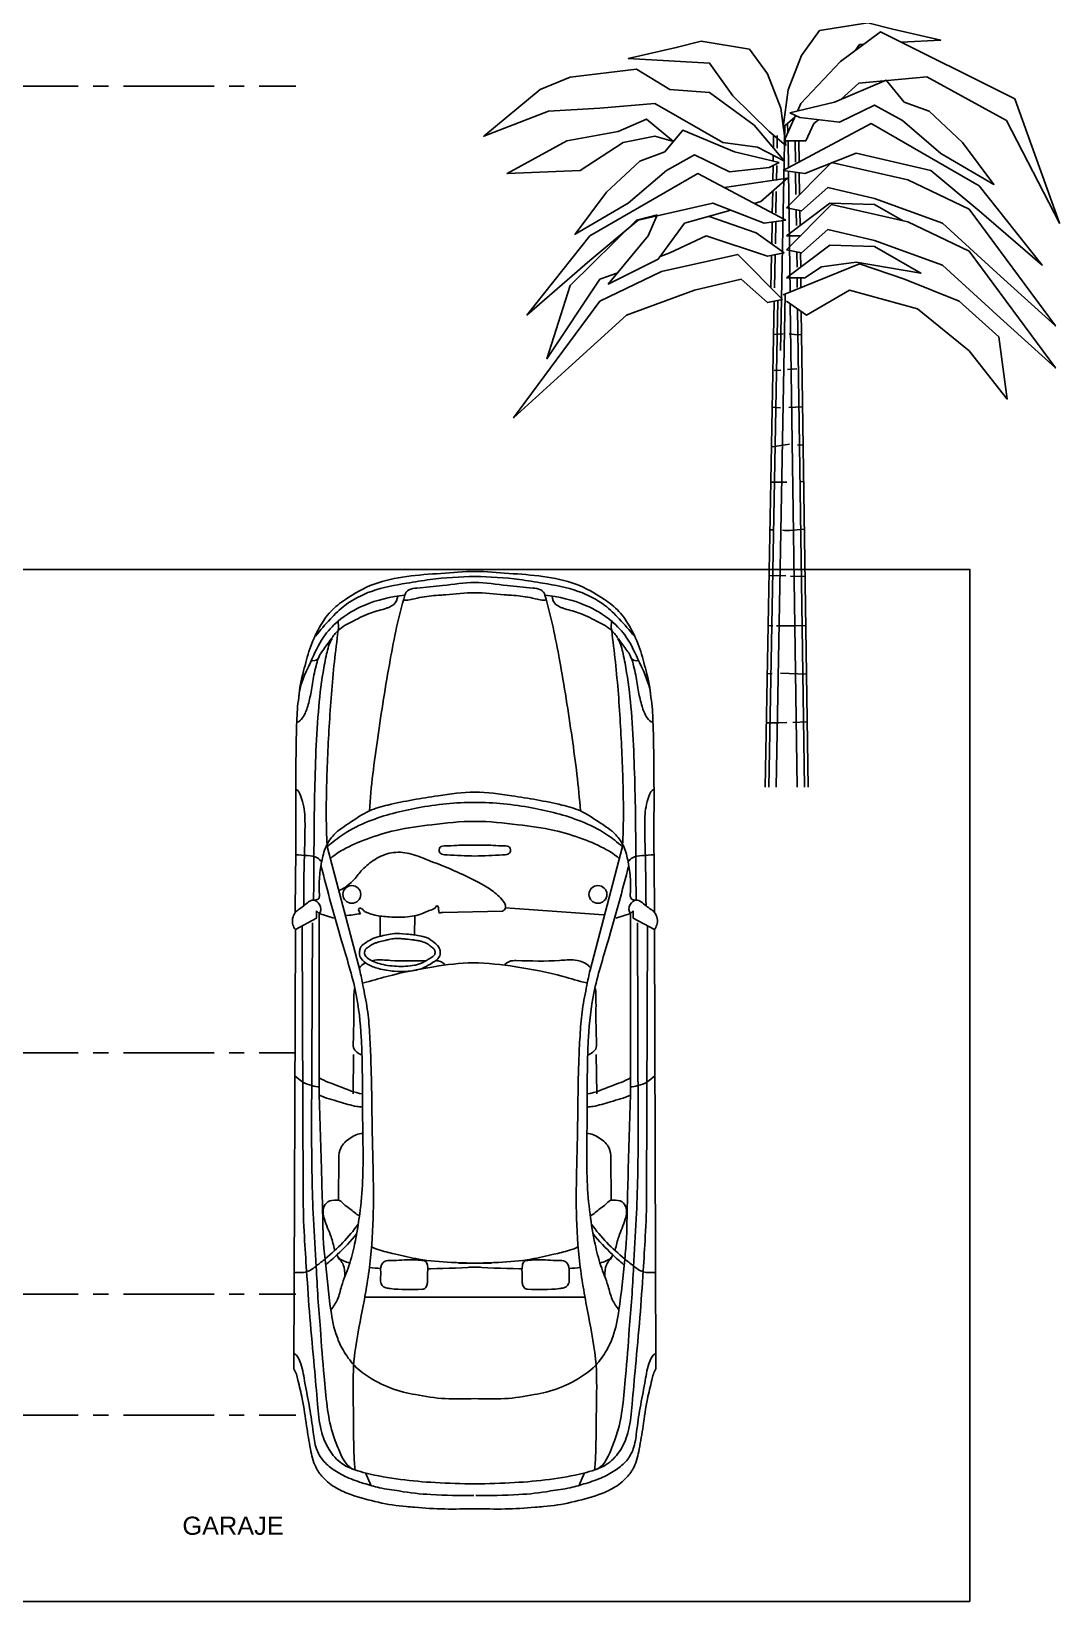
# Model space of a CAD drawing. Header units: metres. Extents: x 64.9 to 128.3, y 26.9 to 59.6.
# Drawn here: x 79.86 to 88.37, y 34.85 to 47.85 of the extents above; entities that cross this region are included whole.
import ezdxf

# ---------------------------------------------------------------- set-up
doc = ezdxf.new("R2010")
doc.units = ezdxf.units.M
doc.header["$MEASUREMENT"] = 0
doc.linetypes.add('CENTER2', pattern=[1.125, 0.75, -0.125, 0.125, -0.125])
doc.layers.add('diag cot', color=7, linetype='Continuous', lineweight=25)
doc.layers.add('SAGTA Autos', color=7, linetype='Continuous')
doc.styles.get("Standard").update_dxf_attribs({"font": 'arial.ttf'})

msp = doc.modelspace()

# ---------------------------------------------------------------- linework, layer by layer
at = {"color": 91}
for p, q in [((86.211, 47.205), (86.211, 47.188)), ((86.098, 47.064), (86.063, 45.205)), ((86.122, 47.085), (86.124, 47.009)), ((86.006, 46.986), (86.004, 46.88)), ((86.036, 46.985), (86.034, 46.88)), ((86.125, 46.94), (86.128, 46.717)), ((86.185, 46.939), (86.187, 46.764)), ((86.215, 46.94), (86.217, 46.765)), ((86.003, 46.82), (86.002, 46.771)), ((86.002, 46.735), (85.999, 46.612)), ((86.032, 46.735), (86.029, 46.612)), ((86.128, 46.689), (86.142, 45.688)), ((86.188, 46.675), (86.191, 46.494)), ((86.218, 46.676), (86.221, 46.495)), ((85.998, 46.522), (85.994, 46.342)), ((86.028, 46.521), (86.024, 46.342)), ((86.193, 46.363), (86.195, 46.238)), ((86.223, 46.363), (86.225, 46.238)), ((85.993, 46.266), (85.99, 46.086)), ((86.023, 46.266), (86.02, 46.086)), ((86.226, 46.154), (86.226, 46.152)), ((85.988, 45.992), (85.983, 45.723)), ((86.018, 45.991), (86.013, 45.722)), ((86.198, 46.014), (86.2, 45.894)), ((86.228, 46.014), (86.23, 45.894)), ((86.201, 45.806), (86.202, 45.724)), ((86.231, 45.806), (86.232, 45.724)), ((86.102, 45.671), (86.026, 41.589)), ((86.011, 45.611), (85.936, 41.589)), ((86.041, 45.618), (85.966, 41.589)), ((86.011, 45.605), (86.008, 45.47)), ((86.144, 45.591), (86.201, 41.589)), ((86.204, 45.548), (86.261, 41.589)), ((86.235, 45.527), (86.291, 41.589))]:
    msp.add_line(p, q, dxfattribs=at)
for points in [[(86.085, 47.053), (86.126, 47.362), (86.236, 47.646), (86.387, 47.852), (86.786, 47.916), (86.992, 47.865), (87.39, 47.774), (87.063, 47.756)], [(86.203, 47.186), (86.23, 47.249), (86.56, 47.597), (86.89, 47.842), (88.003, 47.288), (88.374, 46.257), (87.934, 47.107), (87.275, 47.468), (86.711, 47.417), (86.564, 47.284)], [(86.75, 47.738), (86.717, 47.736), (86.684, 47.689)], [(86.178, 47.132), (86.085, 47.053)], [(86.093, 46.94), (86.186, 47.15)], [(86.377, 47.114), (86.34, 47.082), (86.272, 46.94), (86.093, 46.94)], [(86.121, 46.63), (85.599, 46.553), (85.598, 46.553)], [(85.846, 46.421), (85.901, 46.437), (86.121, 46.63)], [(86.113, 46.154), (86.47, 46.424), (86.841, 46.412), (87.073, 46.279)], [(85.042, 46.327), (84.87, 46.282), (84.321, 45.741), (84.128, 45.136), (84.568, 45.793), (84.715, 45.848)], [(85.038, 46.318), (84.967, 46.153), (84.637, 45.754), (85.049, 45.96), (85.269, 46.257), (85.652, 46.366)], [(86.093, 46.012), (85.86, 46.179), (85.472, 46.314)], [(85.065, 45.981), (85.145, 46.012), (85.448, 46.153), (85.956, 45.986), (86.093, 46.012)], [(86.228, 46.154), (86.113, 46.154)], [(86.085, 45.664), (86.718, 45.922), (87.089, 45.793), (87.542, 45.613), (87.872, 45.316), (87.94, 44.801), (87.624, 45.201), (87.198, 45.548), (86.635, 45.703), (86.278, 45.497), (86.113, 45.613)], [(86.008, 45.337), (86.084, 45.343)], [(86.134, 45.342), (86.179, 45.337), (86.241, 45.334)], [(86.011, 45.037), (86.066, 45.041)], [(86.121, 45.046), (86.197, 45.053)], [(85.996, 44.734), (86.063, 44.73)], [(86.133, 44.731), (86.241, 44.737)], [(85.993, 44.407), (86.136, 44.428)], [(86.203, 44.424), (86.255, 44.42)], [(86.116, 44.113), (86.089, 44.113), (85.983, 44.113)], [(86.255, 44.119), (86.231, 44.117)], [(86.01, 43.719), (85.978, 43.72), (85.975, 43.72)], [(86.26, 43.726), (86.14, 43.715), (86.095, 43.715), (86.079, 43.716)], [(85.968, 43.338), (86.029, 43.342), (86.108, 43.338)], [(86.146, 43.336), (86.266, 43.334)], [(85.961, 42.927), (85.983, 42.925), (85.999, 42.925)], [(86.029, 42.925), (86.18, 42.925), (86.272, 42.928)], [(85.953, 42.527), (85.994, 42.529)], [(86.064, 42.532), (86.278, 42.524)], [(85.946, 42.121), (86.049, 42.121), (86.115, 42.123)], [(86.165, 42.125), (86.283, 42.129)]]:
    msp.add_lwpolyline(points, dxfattribs=at)
for points in [[(86.107, 46.901), (86.066, 47.21), (85.956, 47.493), (85.805, 47.699), (85.406, 47.764), (85.2, 47.712), (84.802, 47.622), (85.475, 47.583), (85.667, 47.313), (85.97, 47.017)], [(86.096, 46.772), (85.846, 47.068), (85.475, 47.339), (85.145, 47.364), (84.87, 47.532), (84.321, 47.467), (84.073, 47.364), (83.606, 46.978), (84.142, 47.184), (84.568, 47.21), (85.022, 47.248), (85.585, 46.926), (85.873, 46.888)], [(86.14, 47.171), (86.511, 47.261), (86.937, 47.442), (87.088, 47.261), (87.294, 47.184), (87.569, 46.926), (87.83, 46.579), (87.39, 46.836), (87.074, 47.107), (86.841, 47.236), (86.552, 47.094), (86.223, 47.133)], [(85.176, 46.935), (84.953, 47.12), (84.719, 47.017), (84.293, 46.939), (83.799, 46.669), (84.403, 46.695), (84.76, 46.926), (85.022, 46.978)], [(86.085, 46.695), (86.814, 47.082), (87.707, 46.566), (88.229, 45.909), (87.707, 46.36), (87.308, 46.695), (86.69, 46.837), (86.264, 46.669)], [(86.052, 46.759), (85.681, 46.849), (85.255, 47.029), (85.104, 46.849), (84.898, 46.772), (84.623, 46.514), (84.362, 46.166), (84.802, 46.424), (85.118, 46.695), (85.351, 46.823), (85.64, 46.682), (85.97, 46.72)], [(86.107, 46.283), (85.378, 46.669), (84.485, 46.154), (83.963, 45.497), (84.485, 45.948), (84.884, 46.283), (85.502, 46.424), (85.928, 46.257)], [(86.113, 46.386), (86.484, 46.759), (87.116, 46.618), (87.624, 46.373), (88.339, 45.407), (87.885, 45.819), (87.405, 46.257), (86.841, 46.463), (86.456, 46.553), (86.237, 46.36)], [(86.113, 46.038), (86.484, 46.412), (87.116, 46.27), (87.624, 46.025), (88.339, 45.059), (87.885, 45.471), (87.405, 45.909), (86.841, 46.115), (86.456, 46.205), (86.237, 46.012)], [(86.113, 45.806), (86.47, 46.077), (86.841, 46.064), (87.226, 45.845), (86.69, 45.935), (86.402, 45.896), (86.264, 45.806)], [(86.079, 45.626), (85.708, 45.999), (85.076, 45.858), (84.568, 45.613), (83.853, 44.647), (84.307, 45.059), (84.788, 45.497), (85.351, 45.703), (85.736, 45.793), (85.956, 45.6)]]:
    msp.add_lwpolyline(points, close=True, dxfattribs=at)
for points in [[(79.625, 43.391), (87.631, 43.391), (87.631, 34.847)], [(78.86, 34.847), (87.631, 34.847)]]:
    msp.add_lwpolyline(points)
at = {"layer": 'diag cot', "color": 4, "linetype": 'CENTER2'}
for points in [[(64.872, 47.391), (82.048, 47.391)], [(64.872, 43.391), (82.048, 43.391)], [(64.872, 39.391), (82.048, 39.391)], [(64.872, 37.391), (82.048, 37.391)], [(64.872, 36.391), (82.048, 36.391)]]:
    msp.add_lwpolyline(points, dxfattribs=at)
at = {"layer": 'SAGTA Autos', "color": 2}
for p, q in [((82.31, 41.097), (82.578, 40.073)), ((84.753, 41.097), (84.486, 40.073)), ((82.22, 40.565), (82.22, 40.505)), ((82.243, 40.542), (82.22, 40.565)), ((83.762, 40.563), (83.266, 40.552)), ((84.597, 40.532), (83.786, 40.59)), ((84.821, 40.542), (84.844, 40.565)), ((84.844, 40.565), (84.844, 40.505)), ((82.22, 40.505), (82.046, 40.411)), ((82.103, 40.436), (82.11, 38.214)), ((82.186, 40.467), (82.18, 38.714)), ((82.243, 40.542), (82.243, 39.046)), ((82.365, 40.505), (82.243, 40.542)), ((82.749, 40.356), (82.749, 40.523)), ((83.033, 40.366), (83.036, 40.523)), ((84.699, 40.505), (84.821, 40.542)), ((84.821, 40.542), (84.821, 39.046)), ((84.844, 40.505), (85.018, 40.411)), ((84.878, 40.467), (84.884, 38.714)), ((84.96, 40.436), (84.954, 38.214)), ((82.046, 40.411), (82.033, 36.774)), ((85.018, 40.411), (85.03, 36.774)), ((82.527, 39.377), (82.523, 39.051)), ((84.537, 39.377), (84.541, 39.051)), ((82.243, 39.046), (82.262, 38.426)), ((84.821, 39.046), (84.802, 38.426)), ((82.402, 38.175), (82.405, 38.519)), ((84.661, 38.175), (84.659, 38.519)), ((82.619, 37.366), (83.584, 37.366)), ((84.445, 37.366), (83.479, 37.366)), ((82.625, 35.912), (82.672, 35.805)), ((84.439, 35.912), (84.392, 35.805))]:
    msp.add_line(p, q, dxfattribs=at)
for centre in [(82.513, 40.701), (84.551, 40.701)]:
    msp.add_ellipse(centre, major_axis=(0.0742, 0), ratio=0.983266, start_param=4.712389, end_param=10.995574, dxfattribs=at)
for points, knots in [([(83.532, 43.375), (83.438, 43.375), (83.16, 43.349), (82.777, 43.331), (82.489, 43.167), (82.329, 43.048), (82.235, 42.902), (82.16, 42.736), (82.111, 42.54), (82.076, 42.405), (82.075, 42.33)], [0, 0, 0, 0, 0.16039, 0.479033, 0.632967, 0.722015, 0.817474, 0.927562, 1.03733, 1.167094, 1.167094, 1.167094, 1.167094]), ([(82.211, 42.838), (82.252, 42.887), (82.327, 42.977), (82.472, 43.118), (82.688, 43.229), (82.934, 43.272), (83.219, 43.319), (83.408, 43.332), (83.532, 43.332)], [0, 0, 0, 0, 0.1095129, 0.2035347, 0.3452507, 0.5161382, 0.6275464, 0.8383798, 0.8383798, 0.8383798, 0.8383798]), ([(83.532, 43.375), (83.626, 43.375), (83.904, 43.349), (84.287, 43.331), (84.575, 43.167), (84.735, 43.048), (84.828, 42.902), (84.903, 42.736), (84.952, 42.54), (84.987, 42.405), (84.989, 42.33)], [0, 0, 0, 0, 0.16039, 0.479033, 0.632967, 0.722015, 0.817474, 0.927562, 1.03733, 1.167094, 1.167094, 1.167094, 1.167094]), ([(84.853, 42.838), (84.812, 42.887), (84.736, 42.977), (84.592, 43.118), (84.376, 43.229), (84.13, 43.272), (83.845, 43.319), (83.655, 43.332), (83.532, 43.332)], [0, 0, 0, 0, 0.1095129, 0.2035347, 0.3452507, 0.5161382, 0.6275464, 0.8383798, 0.8383798, 0.8383798, 0.8383798]), ([(82.075, 42.33), (82.077, 42.432), (82.163, 42.6), (82.257, 42.821), (82.411, 42.986), (82.637, 43.121), (82.837, 43.165), (82.952, 43.179)], [0, 0, 0, 0, 0.1772572, 0.3124951, 0.4151678, 0.5597243, 0.7575412, 0.7575412, 0.7575412, 0.7575412]), ([(82.177, 42.637), (82.195, 42.634), (82.232, 42.637), (82.246, 42.684), (82.286, 42.739), (82.336, 42.808), (82.407, 42.906), (82.531, 42.966), (82.661, 43.036), (82.768, 43.058), (82.829, 43.081), (82.873, 43.104), (82.89, 43.145), (82.893, 43.17)], [0, 0, 0, 0, 0.0304541, 0.0502818, 0.0786089, 0.1479133, 0.1986294, 0.2831705, 0.3780326, 0.4523267, 0.4667809, 0.4902599, 0.5347198, 0.5347198, 0.5347198, 0.5347198]), ([(82.952, 43.179), (82.9, 43.003), (82.82, 42.609), (82.727, 42.013), (82.672, 41.595), (82.658, 41.393)], [0, 0, 0, 0, 0.317374, 0.69576, 1.04714, 1.04714, 1.04714, 1.04714]), ([(82.944, 43.141), (82.947, 43.135), (82.978, 43.136), (83.022, 43.146), (83.119, 43.17), (83.211, 43.176), (83.357, 43.187), (83.451, 43.198), (83.532, 43.198)], [0, 0, 0, 0, 0.0114788, 0.0403472, 0.0875838, 0.1755608, 0.1991501, 0.3369659, 0.3369659, 0.3369659, 0.3369659]), ([(82.952, 43.179), (82.955, 43.197), (82.988, 43.231), (83.101, 43.243), (83.283, 43.257), (83.443, 43.283), (83.532, 43.283)], [0, 0, 0, 0, 0.0314754, 0.0702057, 0.1915753, 0.3439346, 0.3439346, 0.3439346, 0.3439346]), ([(84.112, 43.179), (84.109, 43.197), (84.075, 43.231), (83.962, 43.243), (83.781, 43.257), (83.621, 43.283), (83.532, 43.283)], [0, 0, 0, 0, 0.0314754, 0.0702057, 0.1915753, 0.3439346, 0.3439346, 0.3439346, 0.3439346]), ([(84.119, 43.141), (84.117, 43.135), (84.085, 43.136), (84.042, 43.146), (83.944, 43.17), (83.853, 43.176), (83.707, 43.187), (83.613, 43.198), (83.532, 43.198)], [0, 0, 0, 0, 0.0114788, 0.0403472, 0.0875838, 0.1755608, 0.1991501, 0.3369659, 0.3369659, 0.3369659, 0.3369659]), ([(84.112, 43.179), (84.163, 43.003), (84.244, 42.609), (84.337, 42.013), (84.392, 41.595), (84.406, 41.393)], [0, 0, 0, 0, 0.317374, 0.69576, 1.04714, 1.04714, 1.04714, 1.04714]), ([(84.989, 42.33), (84.987, 42.432), (84.9, 42.6), (84.807, 42.821), (84.652, 42.986), (84.426, 43.121), (84.227, 43.165), (84.112, 43.179)], [0, 0, 0, 0, 0.1772572, 0.3124951, 0.4151678, 0.5597243, 0.7575412, 0.7575412, 0.7575412, 0.7575412]), ([(84.887, 42.637), (84.869, 42.634), (84.832, 42.637), (84.817, 42.684), (84.778, 42.739), (84.727, 42.808), (84.657, 42.906), (84.532, 42.966), (84.402, 43.036), (84.295, 43.058), (84.234, 43.081), (84.19, 43.104), (84.173, 43.145), (84.171, 43.17)], [0, 0, 0, 0, 0.0304541, 0.0502818, 0.0786089, 0.1479133, 0.1986294, 0.2831705, 0.3780326, 0.4523267, 0.4667809, 0.4902599, 0.5347198, 0.5347198, 0.5347198, 0.5347198]), ([(82.349, 42.816), (82.324, 42.779), (82.301, 42.683), (82.263, 42.483), (82.231, 42.199), (82.213, 41.844), (82.202, 41.444), (82.199, 41.047), (82.198, 40.773), (82.196, 40.653)], [0, 0, 0, 0, 0.076148, 0.165903, 0.355672, 0.569871, 0.782325, 1.050047, 1.257936, 1.257936, 1.257936, 1.257936]), ([(82.31, 41.097), (82.299, 41.252), (82.301, 41.584), (82.323, 42.094), (82.356, 42.535), (82.389, 42.799), (82.399, 42.886)], [0, 0, 0, 0, 0.269375, 0.574535, 0.885339, 1.036319, 1.036319, 1.036319, 1.036319]), ([(84.753, 41.097), (84.764, 41.252), (84.762, 41.584), (84.741, 42.094), (84.708, 42.535), (84.675, 42.799), (84.665, 42.886)], [0, 0, 0, 0, 0.269375, 0.574535, 0.885339, 1.036319, 1.036319, 1.036319, 1.036319]), ([(84.715, 42.816), (84.74, 42.779), (84.763, 42.683), (84.8, 42.483), (84.833, 42.199), (84.85, 41.844), (84.862, 41.444), (84.865, 41.047), (84.866, 40.773), (84.867, 40.653)], [0, 0, 0, 0, 0.076148, 0.165903, 0.355672, 0.569871, 0.782325, 1.050047, 1.257936, 1.257936, 1.257936, 1.257936]), ([(82.056, 42.126), (82.076, 42.129), (82.12, 42.174), (82.151, 42.263), (82.179, 42.383), (82.194, 42.496), (82.215, 42.588), (82.228, 42.634), (82.233, 42.654)], [0, 0, 0, 0, 0.034703, 0.0959761, 0.1659336, 0.2471559, 0.2929944, 0.3295918, 0.3295918, 0.3295918, 0.3295918]), ([(85.007, 42.126), (84.987, 42.129), (84.944, 42.174), (84.913, 42.263), (84.884, 42.383), (84.87, 42.496), (84.848, 42.588), (84.836, 42.634), (84.83, 42.654)], [0, 0, 0, 0, 0.034703, 0.0959761, 0.1659336, 0.2471559, 0.2929944, 0.3295918, 0.3295918, 0.3295918, 0.3295918]), ([(82.075, 42.33), (82.062, 42.265), (82.052, 42.012), (82.047, 41.578), (82.051, 41.05), (82.045, 40.709), (82.044, 40.55)], [0, 0, 0, 0, 0.114897, 0.437061, 0.754269, 1.029686, 1.029686, 1.029686, 1.029686]), ([(84.989, 42.33), (85.002, 42.265), (85.012, 42.012), (85.017, 41.578), (85.013, 41.05), (85.019, 40.709), (85.02, 40.55)], [0, 0, 0, 0, 0.114897, 0.437061, 0.754269, 1.029686, 1.029686, 1.029686, 1.029686]), ([(82.052, 41.571), (82.071, 41.562), (82.095, 41.506), (82.124, 41.406), (82.127, 41.235), (82.117, 40.963), (82.115, 40.744), (82.115, 40.606)], [0, 0, 0, 0, 0.0364992, 0.0923739, 0.1867837, 0.3273982, 0.5667068, 0.5667068, 0.5667068, 0.5667068]), ([(82.244, 40.686), (82.244, 40.733), (82.24, 40.829), (82.26, 40.967), (82.291, 41.095), (82.369, 41.215), (82.506, 41.298), (82.646, 41.399), (82.897, 41.465), (83.188, 41.514), (83.43, 41.548), (83.532, 41.548)], [0, 0, 0, 0, 0.082256, 0.165174, 0.241383, 0.30939, 0.405348, 0.511507, 0.603349, 0.843635, 1.017671, 1.017671, 1.017671, 1.017671]), ([(84.819, 40.686), (84.819, 40.733), (84.824, 40.829), (84.804, 40.967), (84.773, 41.095), (84.694, 41.215), (84.558, 41.298), (84.418, 41.399), (84.167, 41.465), (83.876, 41.514), (83.634, 41.548), (83.532, 41.548)], [0, 0, 0, 0, 0.082256, 0.165174, 0.241383, 0.30939, 0.405348, 0.511507, 0.603349, 0.843635, 1.017671, 1.017671, 1.017671, 1.017671]), ([(85.012, 41.571), (84.992, 41.562), (84.969, 41.506), (84.94, 41.406), (84.937, 41.235), (84.946, 40.963), (84.948, 40.744), (84.949, 40.606)], [0, 0, 0, 0, 0.0364992, 0.0923739, 0.1867837, 0.3273982, 0.5667068, 0.5667068, 0.5667068, 0.5667068]), ([(82.31, 41.097), (82.352, 41.133), (82.458, 41.217), (82.707, 41.339), (83.075, 41.431), (83.374, 41.463), (83.532, 41.463)], [0, 0, 0, 0, 0.0947759, 0.2311242, 0.4700259, 0.7400315, 0.7400315, 0.7400315, 0.7400315]), ([(84.753, 41.097), (84.712, 41.133), (84.606, 41.217), (84.357, 41.339), (83.988, 41.431), (83.69, 41.463), (83.532, 41.463)], [0, 0, 0, 0, 0.0947759, 0.2311242, 0.4700259, 0.7400315, 0.7400315, 0.7400315, 0.7400315]), ([(82.339, 41.001), (82.37, 41.028), (82.465, 41.09), (82.646, 41.167), (82.891, 41.243), (83.193, 41.281), (83.412, 41.306), (83.532, 41.306)], [0, 0, 0, 0, 0.0708922, 0.1925846, 0.3348457, 0.5072814, 0.7109928, 0.7109928, 0.7109928, 0.7109928]), ([(84.725, 41.001), (84.693, 41.028), (84.598, 41.09), (84.418, 41.167), (84.173, 41.243), (83.871, 41.281), (83.651, 41.306), (83.532, 41.306)], [0, 0, 0, 0, 0.0708922, 0.1925846, 0.3348457, 0.5072814, 0.7109928, 0.7109928, 0.7109928, 0.7109928]), ([(83.532, 41.108), (83.482, 41.108), (83.398, 41.111), (83.309, 41.101), (83.245, 41.103), (83.235, 41.072), (83.236, 41.048), (83.264, 41.029), (83.364, 41.025), (83.455, 41.021), (83.532, 41.018)], [0, 0, 0, 0, 0.0857277, 0.1381048, 0.1641986, 0.1769751, 0.1890325, 0.2028129, 0.2286049, 0.3592554, 0.3592554, 0.3592554, 0.3592554]), ([(83.532, 41.108), (83.582, 41.108), (83.666, 41.111), (83.755, 41.101), (83.819, 41.103), (83.828, 41.072), (83.827, 41.048), (83.8, 41.029), (83.699, 41.025), (83.608, 41.021), (83.532, 41.018)], [0, 0, 0, 0, 0.0857277, 0.1381048, 0.1641986, 0.1769751, 0.1890325, 0.2028129, 0.2286049, 0.3592554, 0.3592554, 0.3592554, 0.3592554]), ([(82.047, 41.029), (82.08, 41.028), (82.139, 41.023), (82.222, 41.017), (82.252, 40.983), (82.263, 40.97)], [0, 0, 0, 0, 1.462159, 2.651105, 3.386321, 3.386321, 3.386321, 3.386321]), ([(83.762, 40.563), (83.773, 40.568), (83.802, 40.603), (83.742, 40.679), (83.668, 40.741), (83.54, 40.815), (83.36, 40.901), (83.16, 40.979), (82.975, 41.052), (82.82, 41.053), (82.691, 40.988), (82.592, 40.905), (82.531, 40.816), (82.467, 40.764), (82.424, 40.738), (82.405, 40.733)], [0, 0, 0, 0, 0.527288, 1.647451, 3.487558, 5.099073, 7.968657, 12.238313, 14.475187, 16.613757, 18.744202, 20.639343, 22.223389, 23.452731, 24.286529, 24.286529, 24.286529, 24.286529]), ([(85.017, 41.029), (84.984, 41.028), (84.925, 41.023), (84.841, 41.017), (84.812, 40.983), (84.801, 40.97)], [0, 0, 0, 0, 1.462159, 2.651105, 3.386321, 3.386321, 3.386321, 3.386321]), ([(82.339, 37.26), (82.36, 37.288), (82.403, 37.349), (82.429, 37.481), (82.495, 37.628), (82.543, 37.828), (82.583, 38.062), (82.613, 38.417), (82.599, 38.833), (82.602, 39.23), (82.592, 39.569), (82.555, 39.914), (82.403, 40.38), (82.312, 40.733), (82.257, 40.941)], [0, 0, 0, 0, 0.05975, 0.126928, 0.230034, 0.336675, 0.482225, 0.641324, 0.954906, 1.203173, 1.330375, 1.542773, 1.802261, 2.175545, 2.175545, 2.175545, 2.175545]), ([(84.725, 37.26), (84.704, 37.288), (84.661, 37.349), (84.634, 37.481), (84.569, 37.628), (84.52, 37.828), (84.481, 38.062), (84.451, 38.417), (84.465, 38.833), (84.461, 39.23), (84.472, 39.569), (84.509, 39.914), (84.66, 40.38), (84.752, 40.733), (84.807, 40.941)], [0, 0, 0, 0, 0.05975, 0.126928, 0.230034, 0.336675, 0.482225, 0.641324, 0.954906, 1.203173, 1.330375, 1.542773, 1.802261, 2.175545, 2.175545, 2.175545, 2.175545]), ([(82.196, 40.653), (82.209, 40.655), (82.237, 40.653), (82.243, 40.678), (82.244, 40.686)], [0, 0, 0, 0, 0.02274132, 0.03717479, 0.03717479, 0.03717479, 0.03717479]), ([(84.867, 40.653), (84.854, 40.655), (84.827, 40.653), (84.821, 40.678), (84.819, 40.686)], [0, 0, 0, 0, 0.02274132, 0.03717479, 0.03717479, 0.03717479, 0.03717479]), ([(82.046, 40.411), (82.037, 40.422), (82.011, 40.464), (82.031, 40.559), (82.117, 40.599), (82.185, 40.675), (82.257, 40.618), (82.261, 40.56), (82.243, 40.542)], [0, 0, 0, 0, 0.024864, 0.0846267, 0.1362471, 0.1900683, 0.2245199, 0.2681841, 0.2681841, 0.2681841, 0.2681841]), ([(82.585, 40.54), (82.581, 40.547), (82.572, 40.558), (82.566, 40.586), (82.582, 40.588), (82.593, 40.585), (82.605, 40.575), (82.619, 40.558), (82.654, 40.543), (82.722, 40.524), (82.839, 40.511), (82.961, 40.511), (83.078, 40.531), (83.148, 40.569), (83.205, 40.582), (83.217, 40.611), (83.226, 40.601), (83.232, 40.591), (83.23, 40.576), (83.234, 40.563), (83.23, 40.542), (83.255, 40.551), (83.266, 40.552)], [0, 0, 0, 0, 0.0138597, 0.0278304, 0.0329137, 0.0379971, 0.0465756, 0.0592704, 0.0762214, 0.1105991, 0.1789801, 0.2766959, 0.3173629, 0.3800771, 0.4110544, 0.4160421, 0.4210284, 0.4277212, 0.4387433, 0.4448131, 0.4508005, 0.4694463, 0.4694463, 0.4694463, 0.4694463]), ([(85.018, 40.411), (85.026, 40.422), (85.053, 40.464), (85.033, 40.559), (84.947, 40.599), (84.879, 40.675), (84.806, 40.618), (84.803, 40.56), (84.821, 40.542)], [0, 0, 0, 0, 0.024864, 0.0846267, 0.1362471, 0.1900683, 0.2245199, 0.2681841, 0.2681841, 0.2681841, 0.2681841]), ([(83.033, 40.366), (83.01, 40.37), (83.136, 40.35), (83.171, 40.321), (83.232, 40.276), (83.249, 40.225), (83.239, 40.171), (83.177, 40.134), (83.098, 40.082), (82.985, 40.062), (82.859, 40.063), (82.744, 40.08), (82.649, 40.116), (82.591, 40.16), (82.572, 40.208), (82.579, 40.244), (82.591, 40.276), (82.627, 40.301), (82.689, 40.344), (82.827, 40.37), (82.881, 40.386), (83.055, 40.362), (83.033, 40.366)], [0, 0, 0, 0, 0.03969, 0.089634, 0.13125, 0.1542862, 0.1797268, 0.2207266, 0.2680991, 0.3447665, 0.4095645, 0.4843001, 0.541515, 0.5817687, 0.6060665, 0.6262474, 0.6436722, 0.6634686, 0.6988791, 0.7758465, 0.8696394, 0.907731, 0.907731, 0.907731, 0.907731]), ([(83.037, 40.323), (83.043, 40.322), (83.051, 40.32), (83.069, 40.317), (83.079, 40.315), (83.105, 40.308), (83.116, 40.305), (83.132, 40.297), (83.137, 40.294), (83.147, 40.287), (83.15, 40.285), (83.163, 40.274), (83.174, 40.267), (83.187, 40.255), (83.191, 40.251), (83.196, 40.243), (83.198, 40.24), (83.201, 40.233), (83.202, 40.23), (83.203, 40.22), (83.203, 40.213), (83.201, 40.206), (83.2, 40.204), (83.198, 40.2), (83.195, 40.197), (83.186, 40.189), (83.18, 40.185), (83.166, 40.175), (83.157, 40.17), (83.141, 40.16), (83.133, 40.155), (83.115, 40.144), (83.106, 40.139), (83.086, 40.13), (83.076, 40.126), (83.055, 40.119), (83.043, 40.117), (83.008, 40.11), (82.983, 40.107), (82.934, 40.105), (82.909, 40.105), (82.834, 40.109), (82.784, 40.115), (82.72, 40.134), (82.702, 40.14), (82.676, 40.153), (82.667, 40.158), (82.65, 40.168), (82.643, 40.174), (82.631, 40.185), (82.627, 40.19), (82.621, 40.201), (82.618, 40.206), (82.617, 40.213), (82.617, 40.214), (82.618, 40.22), (82.618, 40.223), (82.621, 40.232), (82.622, 40.237), (82.624, 40.244), (82.626, 40.246), (82.627, 40.248), (82.627, 40.248), (82.628, 40.25), (82.629, 40.251), (82.634, 40.254), (82.637, 40.257), (82.646, 40.263), (82.65, 40.266), (82.658, 40.271), (82.662, 40.274), (82.673, 40.281), (82.68, 40.285), (82.695, 40.293), (82.702, 40.296), (82.718, 40.302), (82.727, 40.305), (82.754, 40.313), (82.772, 40.317), (82.8, 40.323), (82.811, 40.325), (82.829, 40.329), (82.837, 40.331), (82.859, 40.335), (82.873, 40.336), (82.905, 40.336), (82.915, 40.335), (82.935, 40.334), (82.945, 40.333), (82.979, 40.33), (83.008, 40.326), (83.027, 40.324), (83.03, 40.324), (83.033, 40.323), (83.034, 40.323), (83.036, 40.323), (83.036, 40.323), (83.037, 40.323)], [0.497033, 0.497033, 0.497033, 0.497033, 0.723444, 0.723444, 0.974636, 0.974636, 1.50964, 1.50964, 2.044645, 2.044645, 2.271061, 2.271061, 2.862376, 2.862376, 3.217654, 3.217654, 3.537253, 3.537253, 3.856852, 3.856852, 4.368613, 4.368613, 4.584627, 4.584627, 4.99269, 4.99269, 5.400753, 5.400753, 5.808816, 5.808816, 6.216879, 6.216879, 6.778716, 6.778716, 7.350371, 7.350371, 7.922025, 7.922025, 9.065335, 9.065335, 10.208644, 10.208644, 12.495263, 12.495263, 13.409896, 13.409896, 13.929088, 13.929088, 14.44828, 14.44828, 14.909885, 14.909885, 15.371489, 15.371489, 15.62524, 15.62524, 15.87899, 15.87899, 16.120875, 16.120875, 16.36276, 16.36276, 16.51635, 16.51635, 16.669941, 16.669941, 16.921521, 16.921521, 17.136676, 17.136676, 17.351831, 17.351831, 17.782142, 17.782142, 18.204974, 18.204974, 18.627807, 18.627807, 19.473473, 19.473473, 19.978923, 19.978923, 20.484372, 20.484372, 21.475119, 21.475119, 21.859144, 21.859144, 22.162884, 22.162884, 22.770362, 22.770362, 22.900493, 22.900493, 22.951221, 22.951221, 22.964298, 22.964298, 22.964298, 22.964298]), ([(82.578, 40.073), (82.589, 40.032), (82.608, 39.924), (82.646, 39.753), (82.661, 39.55), (82.678, 39.192), (82.679, 38.698), (82.7, 38.13), (82.671, 37.64), (82.594, 37.221), (82.514, 36.822), (82.53, 36.408), (82.526, 36.118), (82.538, 35.951), (82.539, 35.938)], [0, 0, 0, 0, 0.073325, 0.188896, 0.303039, 0.425821, 0.811242, 1.159737, 1.41058, 1.660623, 1.899627, 2.11145, 2.377727, 2.401703, 2.401703, 2.401703, 2.401703]), ([(82.576, 40.092), (82.586, 40.109), (82.604, 40.123), (82.624, 40.133), (82.626, 40.134)], [0, 0, 0, 0, 0.8429982, 0.9626806, 0.9626806, 0.9626806, 0.9626806]), ([(82.609, 39.969), (82.673, 39.985), (82.865, 40.043), (83.167, 40.102), (83.408, 40.134), (83.516, 40.134)], [0, 0, 0, 0, 0.1139079, 0.3411539, 0.5260188, 0.5260188, 0.5260188, 0.5260188]), ([(82.677, 40.152), (82.686, 40.154), (82.737, 40.163), (82.889, 40.147), (83.027, 40.15), (83.127, 40.152)], [1.749253, 1.749253, 1.749253, 1.749253, 2.122875, 3.997599, 8.307432, 8.307432, 8.307432, 8.307432]), ([(83.207, 40.153), (83.221, 40.152), (83.251, 40.15), (83.274, 40.129), (83.286, 40.116)], [9.436432, 9.436432, 9.436432, 9.436432, 10.012722, 10.751336, 10.751336, 10.751336, 10.751336]), ([(84.455, 39.969), (84.39, 39.985), (84.199, 40.043), (83.886, 40.105), (83.635, 40.134), (83.516, 40.134)], [0, 0, 0, 0, 0.1139079, 0.3411539, 0.543502, 0.543502, 0.543502, 0.543502]), ([(84.488, 40.092), (84.478, 40.109), (84.438, 40.14), (84.348, 40.165), (84.155, 40.145), (83.98, 40.151), (83.817, 40.154), (83.789, 40.129), (83.778, 40.116)], [0, 0, 0, 0, 0.842998, 2.122875, 3.997599, 9.174838, 10.012722, 10.751336, 10.751336, 10.751336, 10.751336]), ([(84.486, 40.073), (84.475, 40.032), (84.456, 39.924), (84.418, 39.753), (84.403, 39.55), (84.385, 39.192), (84.385, 38.698), (84.363, 38.13), (84.392, 37.64), (84.47, 37.221), (84.549, 36.822), (84.534, 36.408), (84.538, 36.118), (84.525, 35.951), (84.525, 35.938)], [0, 0, 0, 0, 0.073325, 0.188896, 0.303039, 0.425821, 0.811242, 1.159737, 1.41058, 1.660623, 1.899627, 2.11145, 2.377727, 2.401703, 2.401703, 2.401703, 2.401703]), ([(82.534, 39.921), (82.527, 39.848), (82.531, 39.697), (82.527, 39.536), (82.523, 39.42), (82.562, 39.388), (82.587, 39.375), (82.598, 39.37)], [0, 0, 0, 0, 3.267856, 6.568708, 7.399663, 8.099385, 8.621705, 8.621705, 8.621705, 8.621705]), ([(84.53, 39.921), (84.537, 39.848), (84.532, 39.697), (84.537, 39.536), (84.541, 39.42), (84.502, 39.388), (84.477, 39.375), (84.466, 39.37)], [0, 0, 0, 0, 3.267856, 6.568708, 7.399663, 8.099385, 8.621705, 8.621705, 8.621705, 8.621705]), ([(82.042, 39.199), (82.062, 39.182), (82.104, 39.143), (82.176, 39.119), (82.225, 39.107), (82.247, 39.107)], [1.808086, 1.808086, 1.808086, 1.808086, 2.918874, 4.131288, 5.10151, 5.10151, 5.10151, 5.10151]), ([(82.243, 39.183), (82.293, 39.153), (82.415, 39.114), (82.533, 39.06), (82.602, 39.049)], [0, 0, 0, 0, 0.1000351, 0.2184418, 0.2184418, 0.2184418, 0.2184418]), ([(84.821, 39.183), (84.771, 39.153), (84.648, 39.114), (84.531, 39.06), (84.462, 39.049)], [0, 0, 0, 0, 0.1000351, 0.2184418, 0.2184418, 0.2184418, 0.2184418]), ([(85.022, 39.199), (85.002, 39.182), (84.959, 39.143), (84.888, 39.119), (84.839, 39.107), (84.816, 39.107)], [1.808086, 1.808086, 1.808086, 1.808086, 2.918874, 4.131288, 5.10151, 5.10151, 5.10151, 5.10151]), ([(82.243, 39.038), (82.297, 39.016), (82.401, 38.988), (82.52, 38.949), (82.585, 38.942), (82.601, 38.941)], [0, 0, 0, 0, 2.528586, 4.711885, 5.408215, 5.408215, 5.408215, 5.408215]), ([(84.82, 39.038), (84.767, 39.016), (84.662, 38.988), (84.544, 38.949), (84.478, 38.942), (84.462, 38.941)], [0, 0, 0, 0, 2.528586, 4.711885, 5.408215, 5.408215, 5.408215, 5.408215]), ([(82.18, 38.714), (82.18, 38.481), (82.186, 38.116), (82.222, 37.579), (82.235, 37.275), (82.254, 37.103)], [0, 0, 0, 0, 0.4042759, 0.6333827, 0.9326252, 0.9326252, 0.9326252, 0.9326252]), ([(82.405, 38.519), (82.405, 38.547), (82.414, 38.616), (82.496, 38.688), (82.567, 38.723), (82.604, 38.722)], [0, 0, 0, 0, 0.0486628, 0.1144515, 0.1777721, 0.1777721, 0.1777721, 0.1777721]), ([(84.659, 38.519), (84.659, 38.547), (84.65, 38.616), (84.568, 38.688), (84.496, 38.723), (84.459, 38.722)], [0, 0, 0, 0, 0.0486628, 0.1144515, 0.1777721, 0.1777721, 0.1777721, 0.1777721]), ([(84.884, 38.714), (84.884, 38.481), (84.877, 38.116), (84.842, 37.579), (84.829, 37.275), (84.809, 37.103)], [0, 0, 0, 0, 0.4042759, 0.6333827, 0.9326252, 0.9326252, 0.9326252, 0.9326252]), ([(82.262, 38.426), (82.263, 38.324), (82.274, 38.106), (82.272, 37.856), (82.303, 37.57), (82.326, 37.325), (82.363, 37.109), (82.391, 37.039)], [0, 0, 0, 0, 0.1783018, 0.3787173, 0.431954, 0.6762374, 0.8077184, 0.8077184, 0.8077184, 0.8077184]), ([(84.802, 38.426), (84.801, 38.324), (84.79, 38.106), (84.792, 37.856), (84.761, 37.57), (84.738, 37.325), (84.701, 37.109), (84.673, 37.039)], [0, 0, 0, 0, 0.1783018, 0.3787173, 0.431954, 0.6762374, 0.8077184, 0.8077184, 0.8077184, 0.8077184]), ([(82.11, 38.214), (82.11, 38.099), (82.117, 37.889), (82.141, 37.552), (82.164, 37.192), (82.2, 36.824), (82.227, 36.513), (82.246, 36.278), (82.313, 36.106), (82.414, 35.988), (82.531, 35.938), (82.785, 35.867), (83.121, 35.832), (83.422, 35.822), (83.532, 35.822)], [0, 0, 0, 0, 0.198873, 0.363323, 0.587433, 0.823543, 1.004622, 1.129816, 1.230113, 1.320655, 1.388577, 1.443334, 1.771447, 1.958652, 1.958652, 1.958652, 1.958652]), ([(82.37, 37.758), (82.361, 37.795), (82.341, 37.883), (82.287, 37.99), (82.266, 38.096), (82.312, 38.169), (82.37, 38.169), (82.421, 38.169), (82.448, 38.129), (82.508, 38.096), (82.546, 38.051), (82.579, 38.042)], [0, 0, 0, 0, 0.0655106, 0.1550445, 0.2094604, 0.2438604, 0.287164, 0.3001388, 0.3275984, 0.3616951, 0.4200969, 0.4200969, 0.4200969, 0.4200969]), ([(84.954, 38.214), (84.954, 38.099), (84.946, 37.889), (84.923, 37.552), (84.9, 37.192), (84.864, 36.824), (84.837, 36.513), (84.817, 36.278), (84.751, 36.106), (84.649, 35.988), (84.533, 35.938), (84.279, 35.867), (83.943, 35.832), (83.642, 35.822), (83.532, 35.822)], [0, 0, 0, 0, 0.198873, 0.363323, 0.587433, 0.823543, 1.004622, 1.129816, 1.230113, 1.320655, 1.388577, 1.443334, 1.771447, 1.958652, 1.958652, 1.958652, 1.958652]), ([(84.694, 37.758), (84.703, 37.795), (84.723, 37.883), (84.776, 37.99), (84.798, 38.096), (84.752, 38.169), (84.694, 38.169), (84.643, 38.169), (84.616, 38.129), (84.555, 38.096), (84.518, 38.051), (84.485, 38.042)], [0, 0, 0, 0, 0.0655106, 0.1550445, 0.2094604, 0.2438604, 0.287164, 0.3001388, 0.3275984, 0.3616951, 0.4200969, 0.4200969, 0.4200969, 0.4200969]), ([(82.034, 37.571), (82.069, 37.573), (82.14, 37.563), (82.221, 37.627), (82.372, 37.745), (82.489, 37.864), (82.565, 37.971)], [0, 0, 0, 0, 0.0597371, 0.1139981, 0.1672498, 0.3938869, 0.3938869, 0.3938869, 0.3938869]), ([(85.03, 37.571), (84.995, 37.573), (84.924, 37.563), (84.843, 37.627), (84.692, 37.745), (84.574, 37.864), (84.498, 37.971)], [0, 0, 0, 0, 0.0597371, 0.1139981, 0.1672498, 0.3938869, 0.3938869, 0.3938869, 0.3938869]), ([(82.298, 37.635), (82.33, 37.663), (82.419, 37.743), (82.505, 37.83), (82.553, 37.891)], [0, 0, 0, 0, 1.868162, 5.271297, 5.271297, 5.271297, 5.271297]), ([(84.766, 37.635), (84.733, 37.663), (84.645, 37.743), (84.559, 37.83), (84.511, 37.891)], [0, 0, 0, 0, 1.868162, 5.271297, 5.271297, 5.271297, 5.271297]), ([(82.456, 37.543), (82.454, 37.574), (82.457, 37.641), (82.403, 37.683), (82.391, 37.711)], [0, 0, 0, 0, 0.0535488, 0.1060573, 0.1060573, 0.1060573, 0.1060573]), ([(82.391, 37.711), (82.399, 37.69), (82.44, 37.669), (82.478, 37.654), (82.496, 37.648)], [0, 0, 0, 0, 0.983949, 1.771691, 1.771691, 1.771691, 1.771691]), ([(82.676, 37.787), (82.697, 37.771), (82.767, 37.749), (82.897, 37.717), (83.092, 37.672), (83.357, 37.65), (83.558, 37.649), (83.669, 37.648)], [0, 0, 0, 0, 0.0451009, 0.1211996, 0.2308505, 0.385263, 0.5739042, 0.5739042, 0.5739042, 0.5739042]), ([(84.388, 37.787), (84.367, 37.771), (84.297, 37.749), (84.167, 37.717), (83.972, 37.672), (83.707, 37.65), (83.506, 37.649), (83.395, 37.648)], [0, 0, 0, 0, 0.0451009, 0.1211996, 0.2308505, 0.385263, 0.5739042, 0.5739042, 0.5739042, 0.5739042]), ([(84.672, 37.711), (84.664, 37.69), (84.624, 37.669), (84.585, 37.654), (84.568, 37.648)], [0, 0, 0, 0, 0.983949, 1.771691, 1.771691, 1.771691, 1.771691]), ([(84.607, 37.543), (84.61, 37.574), (84.606, 37.641), (84.66, 37.683), (84.672, 37.711)], [0, 0, 0, 0, 0.0535488, 0.1060573, 0.1060573, 0.1060573, 0.1060573]), ([(83.011, 37.677), (82.954, 37.677), (82.881, 37.669), (82.787, 37.671), (82.744, 37.623), (82.758, 37.558), (82.743, 37.496), (82.767, 37.457), (82.798, 37.442), (82.908, 37.428), (83.011, 37.427), (83.119, 37.435), (83.136, 37.463), (83.142, 37.502), (83.138, 37.56), (83.146, 37.614), (83.127, 37.67), (83.07, 37.673), (83.035, 37.677), (83.011, 37.677)], [0, 0, 0, 0, 0.0969044, 0.1295913, 0.1506192, 0.1985921, 0.2360698, 0.2557908, 0.2719711, 0.2929882, 0.44406, 0.4519132, 0.4720918, 0.4918599, 0.5228758, 0.5707096, 0.5892096, 0.6145759, 0.654681, 0.654681, 0.654681, 0.654681]), ([(83.142, 37.6), (83.149, 37.601), (83.295, 37.605), (83.44, 37.611), (83.579, 37.616)], [11.235438, 11.235438, 11.235438, 11.235438, 11.552536, 17.586883, 17.586883, 17.586883, 17.586883]), ([(83.922, 37.6), (83.915, 37.601), (83.769, 37.605), (83.623, 37.611), (83.485, 37.616)], [11.235438, 11.235438, 11.235438, 11.235438, 11.552536, 17.586883, 17.586883, 17.586883, 17.586883]), ([(84.053, 37.677), (84.109, 37.677), (84.182, 37.669), (84.276, 37.671), (84.32, 37.623), (84.306, 37.558), (84.32, 37.496), (84.297, 37.457), (84.266, 37.442), (84.156, 37.428), (84.052, 37.427), (83.945, 37.435), (83.927, 37.463), (83.921, 37.502), (83.925, 37.56), (83.918, 37.614), (83.937, 37.67), (83.993, 37.673), (84.029, 37.677), (84.053, 37.677)], [0, 0, 0, 0, 0.0969044, 0.1295913, 0.1506192, 0.1985921, 0.2360698, 0.2557908, 0.2719711, 0.2929882, 0.44406, 0.4519132, 0.4720918, 0.4918599, 0.5228758, 0.5707096, 0.5892096, 0.6145759, 0.654681, 0.654681, 0.654681, 0.654681]), ([(82.254, 37.103), (82.259, 36.972), (82.281, 36.758), (82.304, 36.472), (82.34, 36.265), (82.409, 36.091), (82.469, 35.955), (82.539, 35.938)], [0, 0, 0, 0, 0.2277977, 0.3719478, 0.4996814, 0.5863441, 0.709615, 0.709615, 0.709615, 0.709615]), ([(84.809, 37.103), (84.804, 36.972), (84.783, 36.758), (84.76, 36.472), (84.723, 36.265), (84.655, 36.091), (84.595, 35.955), (84.525, 35.938)], [0, 0, 0, 0, 0.2277977, 0.3719478, 0.4996814, 0.5863441, 0.709615, 0.709615, 0.709615, 0.709615]), ([(82.391, 37.039), (82.403, 36.999), (82.444, 36.916), (82.544, 36.775), (82.72, 36.658), (82.898, 36.587), (83.007, 36.566), (83.04, 36.561)], [0, 0, 0, 0, 0.0720749, 0.1581284, 0.2958089, 0.4262456, 0.4842292, 0.4842292, 0.4842292, 0.4842292]), ([(84.673, 37.039), (84.661, 36.999), (84.62, 36.916), (84.52, 36.775), (84.344, 36.658), (84.166, 36.587), (84.057, 36.566), (84.023, 36.561)], [0, 0, 0, 0, 0.0720749, 0.1581284, 0.2958089, 0.4262456, 0.4842292, 0.4842292, 0.4842292, 0.4842292]), ([(82.039, 36.898), (82.05, 36.893), (82.073, 36.865), (82.105, 36.784), (82.125, 36.64), (82.166, 36.453), (82.191, 36.271), (82.209, 36.119), (82.27, 36.01), (82.362, 35.935), (82.476, 35.87), (82.608, 35.826), (82.752, 35.784), (82.851, 35.769), (82.906, 35.763)], [0, 0, 0, 0, 0.0219205, 0.0572122, 0.1522539, 0.2718866, 0.3894011, 0.4710097, 0.5346344, 0.5986698, 0.6733118, 0.758696, 0.8351341, 0.9293726, 0.9293726, 0.9293726, 0.9293726]), ([(85.025, 36.898), (85.013, 36.893), (84.991, 36.865), (84.959, 36.784), (84.938, 36.64), (84.898, 36.453), (84.873, 36.271), (84.855, 36.119), (84.794, 36.01), (84.702, 35.935), (84.588, 35.87), (84.456, 35.826), (84.312, 35.784), (84.212, 35.769), (84.158, 35.763)], [0, 0, 0, 0, 0.0219205, 0.0572122, 0.1522539, 0.2718866, 0.3894011, 0.4710097, 0.5346344, 0.5986698, 0.6733118, 0.758696, 0.8351341, 0.9293726, 0.9293726, 0.9293726, 0.9293726]), ([(82.033, 36.774), (82.051, 36.746), (82.071, 36.66), (82.11, 36.504), (82.136, 36.311), (82.167, 36.123), (82.199, 35.972), (82.278, 35.863), (82.378, 35.783), (82.537, 35.718), (82.731, 35.666), (82.909, 35.635), (83.01, 35.63), (83.033, 35.629)], [0, 0, 0, 0, 0.056668, 0.14946, 0.28161, 0.392935, 0.481686, 0.542967, 0.622845, 0.69797, 0.833643, 0.965665, 1.00577, 1.00577, 1.00577, 1.00577]), ([(85.03, 36.774), (85.013, 36.746), (84.993, 36.66), (84.953, 36.504), (84.928, 36.311), (84.897, 36.123), (84.865, 35.972), (84.785, 35.863), (84.685, 35.783), (84.527, 35.718), (84.333, 35.666), (84.155, 35.635), (84.054, 35.63), (84.03, 35.629)], [0, 0, 0, 0, 0.056668, 0.14946, 0.28161, 0.392935, 0.481686, 0.542967, 0.622845, 0.69797, 0.833643, 0.965665, 1.00577, 1.00577, 1.00577, 1.00577]), ([(83.04, 36.561), (83.121, 36.544), (83.285, 36.519), (83.45, 36.526), (83.532, 36.527)], [0, 0, 0, 0, 0.140379, 0.2808468, 0.2808468, 0.2808468, 0.2808468]), ([(84.023, 36.561), (83.943, 36.544), (83.779, 36.519), (83.614, 36.526), (83.532, 36.527)], [0, 0, 0, 0, 0.140379, 0.2808468, 0.2808468, 0.2808468, 0.2808468]), ([(82.906, 35.763), (82.992, 35.745), (83.199, 35.729), (83.405, 35.724), (83.524, 35.724)], [0, 0, 0, 0, 0.1502861, 0.3522699, 0.3522699, 0.3522699, 0.3522699]), ([(84.158, 35.763), (84.071, 35.745), (83.865, 35.729), (83.658, 35.724), (83.54, 35.724)], [0, 0, 0, 0, 0.1502861, 0.3522699, 0.3522699, 0.3522699, 0.3522699])]:
    msp.add_open_spline(points, degree=3, knots=knots, dxfattribs=at)
for points in [[(82.399, 42.886), (82.406, 42.912), (82.401, 42.941), (82.399, 42.968)], [(84.665, 42.886), (84.658, 42.912), (84.663, 42.941), (84.665, 42.968)], [(82.459, 40.528), (82.501, 40.526), (82.543, 40.539), (82.585, 40.54)], [(82.659, 37.613), (82.69, 37.609), (82.721, 37.606), (82.752, 37.604)], [(84.405, 37.613), (84.374, 37.609), (84.343, 37.606), (84.312, 37.604)], [(83.033, 35.629), (83.198, 35.608), (83.366, 35.614), (83.532, 35.614)], [(84.03, 35.629), (83.865, 35.608), (83.698, 35.614), (83.532, 35.614)]]:
    msp.add_open_spline(points, degree=3, dxfattribs=at)

# ---------------------------------------------------------------- texts
msp.add_text('GARAJE', height=0.15).set_placement((81.11, 35.4))

doc.saveas('drawing.dxf')
